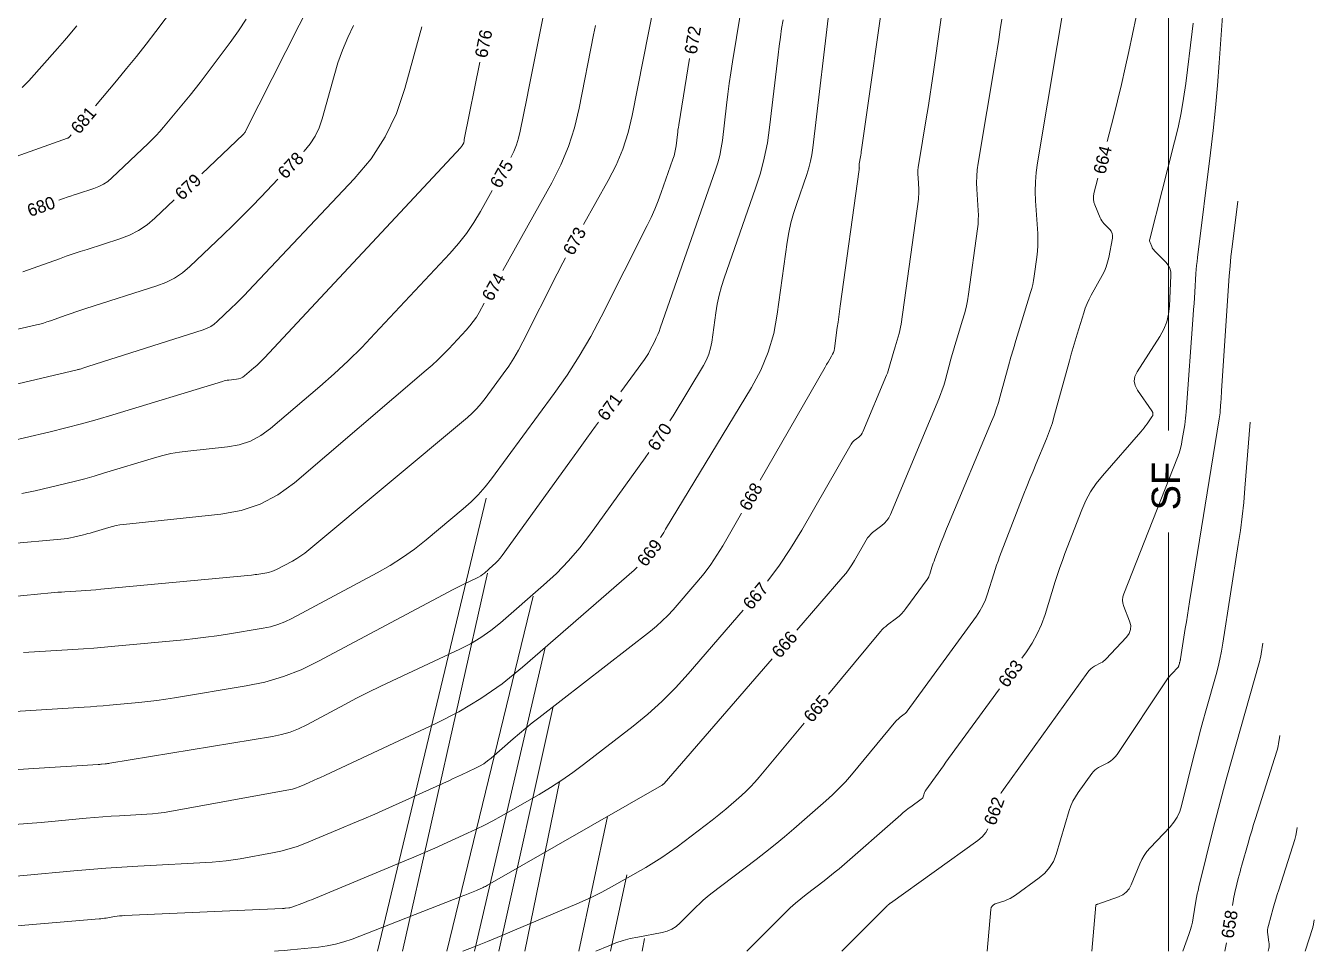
# Model space of a CAD drawing. Extents: x 9956 to 12723, y 9559 to 10903.
# Drawn here: x 12108 to 12721, y 9571 to 10012 of the extents above; entities that cross this region are included whole.
import ezdxf
from ezdxf.enums import TextEntityAlignment as Align

# ---------------------------------------------------------------- set-up
doc = ezdxf.new("R2010")
doc.units = 0
doc.header["$MEASUREMENT"] = 0
for name, color, linetype, lineweight in [('A-DOOR-IDEN', 7, 'Continuous', 0), ('A-SITE-CARS', 7, 'Continuous', 0), ('A-SITE-EXJT', 7, 'Continuous', 0), ('G-ANNO-BRDR', 7, 'Continuous', 0), ('PROJECT AREA', 7, 'Continuous', 0)]:
    doc.layers.add(name, color=color, linetype=linetype, lineweight=lineweight)
doc.styles.add('Style-Font 001', font='Font 001.shx')

msp = doc.modelspace()

# ---------------------------------------------------------------- linework, layer by layer
at = {"layer": 'A-DOOR-IDEN', "color": 43, "linetype": 'Continuous', "lineweight": 0}
for p, q in [((12307.98, 9571.11), (12349.15, 9740.12)), ((12393.63, 9607.46), (12385.95, 9571.11))]:
    msp.add_line(p, q, dxfattribs=at)
at = {"layer": 'A-SITE-CARS', "color": 7, "linetype": 'Continuous', "lineweight": 0}
for p, q in [((12651.47, 10185.32), (12651.47, 9819.06)), ((12651.47, 9770.45), (12651.47, 9571.11))]:
    msp.add_line(p, q, dxfattribs=at)
at = {"layer": 'A-SITE-EXJT', "color": 43, "linetype": 'Continuous', "lineweight": 0}
for p, q in [((12274.97, 9571.11), (12326.72, 9786.8)), ((12286.84, 9571.11), (12327.42, 9751.12)), ((12354.86, 9715.75), (12321.21, 9571.11)), ((12358.7, 9687.66), (12332.84, 9571.11)), ((12345.13, 9571.11), (12361.66, 9651.72)), ((12370.81, 9571.11), (12384.56, 9635.3)), ((12402.15, 9577.24), (12401.05, 9571.11))]:
    msp.add_line(p, q, dxfattribs=at)
at = {"layer": 'G-ANNO-BRDR', "color": 43, "linetype": 'Continuous', "lineweight": 0, "flags": 128}
for points in [[(12140.85, 9973.58), (12150.85, 9985.48), (12155.63, 9991.23), (12160.33, 9997.05), (12164.95, 10002.93), (12169.5, 10008.88), (12209.09, 10061.34)], [(12257.06, 10050.27), (12212.02, 9961.1), (12211.97, 9961), (12211.91, 9960.9), (12211.85, 9960.81), (12211.79, 9960.71), (12211.55, 9960.39), (12211.51, 9960.34), (12211.47, 9960.29), (12211.43, 9960.24), (12211.39, 9960.19), (12211.25, 9960.04), (12211.22, 9960), (12211.19, 9959.97), (12211.16, 9959.94), (12211.13, 9959.91), (12191.36, 9941.16)], [(12622.32, 9956.52), (12625.29, 9968.13), (12627.24, 9975.93), (12629.11, 9983.75), (12630.91, 9991.59), (12632.62, 9999.44), (12641.42, 10040.78)], [(12409.2, 10034.89), (12396.2, 9968.87), (12394.28, 9960.81), (12391.75, 9952.97), (12388.6, 9945.35), (12384.83, 9937.96), (12373.12, 9917.06)], [(12517.66, 10038.47), (12505.42, 9952.58), (12505.3, 9951.75), (12505.18, 9950.92), (12505.04, 9950.09), (12504.91, 9949.26), (12504.35, 9945.91), (12504.31, 9945.64), (12504.29, 9945.38), (12504.29, 9945.12), (12504.3, 9944.85), (12504.35, 9943.99), (12504.36, 9943.8), (12504.35, 9943.62), (12504.34, 9943.43), (12504.32, 9943.25), (12495.28, 9878.24), (12494.92, 9875.69), (12494.57, 9873.13), (12494.22, 9870.57), (12493.86, 9868.02), (12492.5, 9858.09), (12492.31, 9857.11), (12492.03, 9856.16), (12491.65, 9855.24), (12491.18, 9854.36), (12489.47, 9851.53), (12489.11, 9850.92), (12488.74, 9850.32), (12488.39, 9849.71), (12488.03, 9849.09), (12457.19, 9795.3)], [(12546.5, 10037.9), (12539.48, 9988.63), (12538.7, 9983.32), (12537.9, 9978.01), (12537.06, 9972.71), (12536.2, 9967.41), (12532.63, 9946.05), (12532.4, 9944.37), (12532.27, 9942.7), (12532.23, 9941.02), (12532.29, 9939.33), (12532.64, 9933.81), (12532.68, 9932.63), (12532.67, 9931.45), (12532.59, 9930.28), (12532.46, 9929.1), (12524.19, 9869.65), (12523.94, 9868.12), (12523.64, 9866.6), (12523.27, 9865.1), (12522.84, 9863.61), (12521.35, 9858.76), (12521.04, 9857.72), (12520.73, 9856.68), (12520.43, 9855.63), (12520.14, 9854.59), (12518.76, 9849.54), (12518.45, 9848.47), (12518.11, 9847.4), (12517.72, 9846.35), (12517.31, 9845.31), (12506.02, 9818.38), (12505.66, 9817.65), (12505.21, 9816.98), (12504.68, 9816.38), (12504.06, 9815.84), (12501.91, 9814.19), (12501.47, 9813.81), (12501.08, 9813.4), (12500.72, 9812.96), (12500.41, 9812.47), (12476.91, 9771.47), (12471.67, 9762.83), (12466.04, 9754.47), (12460.63, 9747.22)], [(12449.6, 10028.36), (12444.02, 9994.4), (12443.21, 9989.28), (12442.46, 9984.15), (12441.77, 9979.02), (12441.14, 9973.87), (12439.18, 9957.06), (12438.66, 9953.48), (12437.95, 9949.94), (12437.04, 9946.45), (12435.94, 9943.01), (12409.58, 9867.71), (12409.01, 9866.14), (12408.38, 9864.6), (12407.7, 9863.08), (12406.98, 9861.57), (12404.52, 9856.7), (12403.97, 9855.67), (12403.39, 9854.67), (12402.76, 9853.69), (12402.08, 9852.73), (12390.87, 9837.46)], [(12571.7, 9646.23), (12571.86, 9646.53), (12572.93, 9648.15), (12613.05, 9703.95), (12613.72, 9704.79), (12614.48, 9705.53), (12615.31, 9706.17), (12616.23, 9706.73), (12619.36, 9708.38), (12620.02, 9708.76), (12620.63, 9709.19), (12621.21, 9709.67), (12621.75, 9710.2), (12631.54, 9720.6), (12632.82, 9722.34), (12633.49, 9724.2), (12633.55, 9726.17), (12633, 9728.25), (12630.2, 9735.26), (12629.76, 9736.76), (12629.6, 9738.26), (12629.75, 9739.76), (12630.19, 9741.27), (12655.76, 9806.19), (12656.51, 9808.25), (12657.14, 9810.35), (12657.67, 9812.48), (12658.08, 9814.63), (12659.23, 9821.73), (12659.46, 9823.25), (12659.65, 9824.78), (12659.82, 9826.31), (12659.94, 9827.85), (12663.27, 9873.94), (12663.46, 9876.65), (12663.65, 9879.37), (12663.84, 9882.08), (12664.01, 9884.8), (12664.59, 9893.67), (12664.73, 9895.58), (12664.89, 9897.47), (12665.08, 9899.37), (12665.3, 9901.26), (12671.46, 9951.13), (12672.71, 9961.82), (12673.83, 9972.53), (12674.81, 9983.25), (12675.65, 9993.98), (12678.24, 10029.62)], [(12409.69, 9768.12), (12410.33, 9769.06), (12411.26, 9770.5), (12412.16, 9771.96), (12453, 9839.48), (12457.43, 9847.7), (12460.96, 9856.25), (12463.59, 9865.11), (12465.32, 9874.29), (12470.05, 9908.69), (12470.79, 9913.26), (12471.76, 9917.77), (12472.95, 9922.22), (12474.37, 9926.62), (12479.37, 9940.91), (12480.36, 9943.99), (12481.17, 9947.11), (12481.8, 9950.27), (12482.27, 9953.47), (12490.6, 10024.82)], [(12572.12, 10014.76), (12571.42, 10009.92), (12570.68, 10005.09), (12569.92, 10000.26), (12569.13, 9995.44), (12560.92, 9946.18), (12560.49, 9943.1), (12560.25, 9940.01), (12560.18, 9936.91), (12560.28, 9933.8), (12560.92, 9923.64), (12561, 9921.46), (12560.98, 9919.29), (12560.84, 9917.12), (12560.59, 9914.95), (12556.26, 9883.8), (12555.76, 9880.67), (12555.14, 9877.57), (12554.39, 9874.49), (12553.51, 9871.44), (12550.46, 9861.53), (12549.82, 9859.4), (12549.19, 9857.27), (12548.58, 9855.14), (12547.98, 9852.99), (12545.17, 9842.68), (12544.53, 9840.48), (12543.82, 9838.3), (12543.04, 9836.15), (12542.19, 9834.03), (12519.11, 9778.94), (12518.36, 9777.44), (12517.45, 9776.07), (12516.36, 9774.84), (12515.1, 9773.74), (12510.7, 9770.36), (12509.8, 9769.6), (12508.99, 9768.76), (12508.27, 9767.84), (12507.63, 9766.85), (12502.04, 9757.1), (12500.8, 9755.05), (12499.46, 9753.06), (12498.02, 9751.14), (12496.5, 9749.28), (12474.59, 9723.97)], [(12296.14, 10011.12), (12288.08, 9981.7), (12284.06, 9969.83), (12278.69, 9958.71), (12271.98, 9948.34), (12263.93, 9938.73), (12213.63, 9885.44), (12211.66, 9883.37), (12209.65, 9881.33), (12207.61, 9879.32), (12205.55, 9877.33), (12198.76, 9870.9), (12197.25, 9869.62), (12195.63, 9868.53), (12193.89, 9867.63), (12192.04, 9866.92), (12137.22, 9849.4), (12136.71, 9849.24), (12136.19, 9849.08), (12135.68, 9848.92), (12135.17, 9848.76), (12133.49, 9848.25), (12133.14, 9848.15), (12132.77, 9848.05), (12132.41, 9847.95), (12132.05, 9847.86), (12067.36, 9832.55)], [(12131.97, 10011.66), (12127.05, 10005.8), (12125.99, 10004.55), (12124.92, 10003.3), (12123.84, 10002.07), (12122.75, 10000.84), (12109, 9985.35), (12105.91, 9982.25)], [(12263.59, 10011.83), (12260.82, 10005.99), (12258.36, 10000.03), (12256.19, 9993.96), (12254.33, 9987.77), (12248.73, 9967.35), (12247.3, 9963.11), (12245.38, 9959.14), (12242.99, 9955.44), (12240.11, 9952.01), (12239.86, 9951.74)], [(12334.62, 9895.22), (12357.97, 9936.91), (12362.29, 9945.39), (12365.91, 9954.13), (12368.82, 9963.13), (12371.02, 9972.4), (12377.89, 10007.27), (12378.77, 10011.75)], [(12581.63, 9710.57), (12583.88, 9713.65), (12586.65, 9717.81), (12589.06, 9722.15), (12591.1, 9726.68), (12592.77, 9731.39), (12597.61, 9747.08), (12598.68, 9750.44), (12599.8, 9753.77), (12600.98, 9757.08), (12602.22, 9760.38), (12610.27, 9781.25), (12612.17, 9785.61), (12614.43, 9789.76), (12617.05, 9793.69), (12620.02, 9797.41), (12638.28, 9818.31), (12639.07, 9819.25), (12639.85, 9820.21), (12640.59, 9821.18), (12641.31, 9822.18), (12643.63, 9825.47), (12644, 9826.18), (12644.12, 9826.89), (12644, 9827.59), (12643.63, 9828.3), (12636.71, 9838.25), (12635.59, 9840.39), (12635.19, 9842.54), (12635.51, 9844.71), (12636.55, 9846.89), (12647.37, 9863.77), (12649.25, 9867.15), (12650.64, 9870.68), (12651.54, 9874.37), (12651.97, 9878.21), (12652.63, 9892.73), (12652.54, 9894.54), (12652.1, 9896.21), (12651.31, 9897.75), (12650.16, 9899.16), (12644.87, 9904.52), (12644.46, 9904.98), (12644.09, 9905.47), (12643.78, 9905.99), (12643.52, 9906.55), (12642.73, 9908.42), (12642.6, 9908.82), (12642.54, 9909.23), (12642.54, 9909.64), (12642.61, 9910.06), (12654.44, 9956.32), (12656.09, 9963.2), (12657.51, 9970.12), (12658.71, 9977.09), (12659.69, 9984.1), (12662.75, 10008.86), (12663.22, 10012.89)], [(12323.73, 9994.28), (12316.34, 9957.46), (12316.3, 9957.27), (12316.27, 9957.08), (12316.23, 9956.89), (12316.19, 9956.7), (12316.07, 9956.08), (12316.04, 9955.95), (12316, 9955.82), (12315.94, 9955.7), (12315.88, 9955.58), (12315.32, 9954.57), (12315.19, 9954.36), (12315.05, 9954.15), (12314.9, 9953.96), (12314.74, 9953.77), (12221.22, 9853.61), (12220.02, 9852.36), (12218.78, 9851.15), (12217.52, 9849.97), (12216.22, 9848.83), (12211.75, 9845.01), (12210.87, 9844.37), (12209.94, 9843.88), (12208.93, 9843.54), (12207.86, 9843.35), (12204.27, 9842.97), (12203.5, 9842.88), (12202.74, 9842.74), (12201.99, 9842.57), (12201.24, 9842.36), (12149.02, 9826.47), (12141.62, 9824.28), (12134.18, 9822.21), (12126.71, 9820.25), (12119.2, 9818.41), (12094.64, 9812.6)], [(12106.59, 9713.24), (12130.01, 9714.7), (12135.03, 9715.03), (12140.04, 9715.41), (12145.05, 9715.82), (12150.06, 9716.27), (12182.98, 9719.38), (12188.18, 9719.92), (12193.36, 9720.54), (12198.54, 9721.26), (12203.7, 9722.07), (12220.54, 9724.85), (12224.1, 9725.59), (12227.57, 9726.61), (12230.93, 9727.91), (12234.21, 9729.49), (12274.91, 9751.22), (12281.03, 9754.69), (12286.95, 9758.46), (12292.67, 9762.54), (12298.18, 9766.91), (12315.86, 9781.69), (12319.54, 9784.96), (12323.01, 9788.43), (12326.26, 9792.11), (12329.29, 9795.99), (12359.07, 9836.53), (12365.26, 9845.33), (12371.07, 9854.37), (12376.49, 9863.65), (12381.54, 9873.15), (12403.4, 9916.51), (12405.27, 9920.38), (12407.01, 9924.31), (12408.63, 9928.28), (12410.11, 9932.32), (12415.66, 9948.16), (12416.16, 9949.72), (12416.57, 9951.31), (12416.89, 9952.91), (12417.13, 9954.53), (12417.75, 9959.87), (12417.89, 9961.01), (12418.04, 9962.15), (12418.21, 9963.29), (12418.39, 9964.43), (12423.57, 9995.98)], [(12067.36, 9936.72), (12127.53, 9958.13), (12127.57, 9958.14), (12127.61, 9958.16), (12127.65, 9958.17), (12127.69, 9958.18), (12127.82, 9958.22), (12127.84, 9958.23), (12127.87, 9958.25), (12127.89, 9958.26), (12127.91, 9958.28), (12128.17, 9958.53), (12128.22, 9958.58), (12128.28, 9958.63), (12128.33, 9958.69), (12128.38, 9958.75), (12129.26, 9959.8)], [(12227.51, 9938.65), (12219.6, 9930.28), (12215.18, 9925.65), (12210.69, 9921.09), (12206.14, 9916.59), (12201.52, 9912.15), (12185.66, 9897.11), (12182.13, 9894.11), (12178.33, 9891.57), (12174.27, 9889.47), (12169.94, 9887.82), (12136.16, 9877.02), (12133.82, 9876.26), (12131.49, 9875.49), (12129.17, 9874.69), (12126.85, 9873.88), (12119.3, 9871.19), (12117.67, 9870.64), (12116.03, 9870.13), (12114.38, 9869.67), (12112.71, 9869.26), (12056.51, 9856.21)], [(12378.91, 9571.11), (12385.12, 9573.73), (12388.47, 9575.04), (12391.88, 9576.17), (12395.35, 9577.11), (12398.87, 9577.87), (12410.46, 9580.06), (12412.85, 9580.69), (12415.08, 9581.66), (12417.12, 9582.95), (12419, 9584.57), (12426.7, 9592.27), (12428.38, 9593.89), (12430.1, 9595.45), (12431.88, 9596.95), (12433.72, 9598.39), (12455.2, 9614.7), (12459.77, 9618.24), (12464.28, 9621.85), (12468.73, 9625.54), (12473.11, 9629.3), (12488.41, 9642.68), (12491.63, 9645.61), (12494.73, 9648.66), (12497.7, 9651.82), (12500.55, 9655.11), (12521.79, 9680.59), (12522.26, 9681.12), (12522.76, 9681.62), (12523.29, 9682.1), (12523.85, 9682.54), (12525.72, 9683.94), (12526.1, 9684.25), (12526.46, 9684.59), (12526.8, 9684.95), (12527.11, 9685.35), (12560.06, 9730.57), (12561.73, 9733.09), (12563.19, 9735.71), (12564.42, 9738.45), (12565.43, 9741.29), (12568.36, 9750.78), (12569, 9752.81), (12569.68, 9754.82), (12570.39, 9756.83), (12571.14, 9758.82), (12582.69, 9788.76), (12584.11, 9792.39), (12585.55, 9796.01), (12587.02, 9799.62), (12588.51, 9803.23), (12593.43, 9814.97), (12594.45, 9817.51), (12595.38, 9820.07), (12596.22, 9822.66), (12596.98, 9825.27), (12604.31, 9852.13), (12605.18, 9855.3), (12606.09, 9858.47), (12607.02, 9861.63), (12607.98, 9864.78), (12611.14, 9875.05), (12611.87, 9877.23), (12612.72, 9879.36), (12613.67, 9881.45), (12614.74, 9883.48), (12619.94, 9892.83), (12620.97, 9894.86), (12621.83, 9896.95), (12622.51, 9899.11), (12623.03, 9901.33), (12624.82, 9910.61), (12624.91, 9911.76), (12624.73, 9912.82), (12624.29, 9913.81), (12623.57, 9914.71), (12620.8, 9917.52), (12620.24, 9918.14), (12619.74, 9918.81), (12619.31, 9919.53), (12618.95, 9920.29), (12616.39, 9926.4), (12615.95, 9927.72), (12615.74, 9929.06), (12615.75, 9930.41), (12615.99, 9931.78), (12617.86, 9939.08)], [(12178.3, 9928.77), (12169.1, 9920.06), (12165.34, 9916.86), (12161.3, 9914.15), (12156.97, 9911.91), (12152.36, 9910.16), (12136.84, 9905.2), (12133.52, 9904.12), (12130.21, 9903.02), (12126.9, 9901.89), (12123.61, 9900.73), (12106.22, 9894.54)], [(12684.46, 9928.1), (12681.79, 9906.47), (12681.25, 9901.83), (12680.78, 9897.19), (12680.38, 9892.54), (12680.04, 9887.88), (12676.8, 9837.93), (12676.71, 9836.6), (12676.62, 9835.28), (12676.53, 9833.95), (12676.43, 9832.63), (12676.12, 9828.3), (12676.05, 9827.37), (12675.95, 9826.45), (12675.83, 9825.52), (12675.69, 9824.6), (12661.54, 9737.43), (12661.02, 9734.25), (12660.51, 9731.06), (12660.01, 9727.88), (12659.51, 9724.69), (12657.25, 9710.26), (12657.21, 9710.04), (12657.17, 9709.82), (12657.12, 9709.6), (12657.06, 9709.39), (12656.86, 9708.68), (12656.82, 9708.53), (12656.78, 9708.38), (12656.74, 9708.23), (12656.7, 9708.08), (12656.46, 9707.12), (12656.4, 9706.92), (12656.32, 9706.74), (12656.21, 9706.56), (12656.07, 9706.4), (12653.04, 9703.21), (12652.41, 9702.51), (12651.81, 9701.79), (12651.24, 9701.05), (12650.7, 9700.27), (12627.03, 9664.81), (12626.12, 9663.61), (12625.08, 9662.55), (12623.92, 9661.63), (12622.63, 9660.84), (12618.22, 9658.51), (12617.31, 9657.97), (12616.48, 9657.33), (12615.74, 9656.6), (12615.08, 9655.78), (12608.49, 9646.62), (12607.17, 9644.61), (12606.02, 9642.52), (12605.06, 9640.33), (12604.27, 9638.06), (12597.98, 9617.16), (12596.7, 9613.85), (12594.94, 9610.89), (12592.71, 9608.26), (12590, 9605.98), (12578.61, 9597.79), (12577.41, 9596.99), (12576.17, 9596.29), (12574.87, 9595.68), (12573.53, 9595.16), (12569.07, 9593.6), (12568.22, 9593.19), (12567.59, 9592.6), (12567.18, 9591.85), (12566.98, 9590.92), (12565.21, 9571.11)], [(12364.51, 9901.25), (12363.22, 9898.79), (12360.57, 9893.6), (12344.21, 9861.16), (12342.13, 9857.22), (12339.88, 9853.38), (12337.47, 9849.64), (12334.91, 9846), (12326.28, 9834.25), (12324.36, 9831.79), (12322.31, 9829.47), (12320.12, 9827.27), (12317.79, 9825.2), (12242.32, 9762.12), (12240.48, 9760.65), (12238.56, 9759.29), (12236.58, 9758.03), (12234.53, 9756.86), (12226.96, 9752.82), (12225.87, 9752.29), (12224.75, 9751.86), (12223.59, 9751.52), (12222.41, 9751.28), (12218.49, 9750.63), (12217.64, 9750.5), (12216.8, 9750.38), (12215.95, 9750.28), (12215.11, 9750.19), (12143.31, 9743.41), (12140.96, 9743.2), (12138.61, 9743.01), (12136.26, 9742.83), (12133.91, 9742.68), (12126.22, 9742.2), (12124.57, 9742.09), (12122.92, 9741.96), (12121.28, 9741.82), (12119.63, 9741.67), (12048.05, 9734.67)], [(12050.35, 9760.63), (12124.36, 9767.26), (12125.86, 9767.42), (12127.35, 9767.63), (12128.83, 9767.9), (12130.31, 9768.22), (12135.11, 9769.36), (12136.14, 9769.61), (12137.16, 9769.88), (12138.18, 9770.16), (12139.19, 9770.46), (12147.15, 9772.88), (12148.87, 9773.36), (12150.6, 9773.75), (12152.34, 9774.06), (12154.11, 9774.29), (12200.47, 9779.11), (12210.11, 9780.83), (12219.17, 9783.91), (12227.65, 9788.35), (12235.54, 9794.15), (12298.23, 9847.65), (12301.03, 9850.1), (12303.76, 9852.63), (12306.41, 9855.24), (12308.99, 9857.93), (12317.29, 9866.82), (12319.01, 9868.78), (12320.6, 9870.82), (12322.07, 9872.96), (12323.4, 9875.19), (12325.83, 9879.52)], [(12380.22, 9822.95), (12378.79, 9821), (12374.7, 9815.39), (12370.62, 9809.77), (12366.55, 9804.14), (12334.38, 9759.47), (12333.39, 9758.17), (12332.33, 9756.93), (12331.19, 9755.76), (12329.99, 9754.65), (12325.95, 9751.13), (12325.06, 9750.41), (12324.13, 9749.76), (12323.15, 9749.17), (12322.13, 9748.65), (12316.13, 9745.85), (12314.85, 9745.24), (12313.58, 9744.61), (12312.31, 9743.97), (12311.06, 9743.31), (12246.99, 9709.11), (12238.73, 9705.12), (12230.22, 9701.84), (12221.47, 9699.26), (12212.48, 9697.4), (12178.44, 9691.77), (12174.2, 9691.11), (12169.95, 9690.52), (12165.69, 9690.01), (12161.42, 9689.57), (12147.46, 9688.25), (12144.47, 9687.98), (12141.47, 9687.73), (12138.48, 9687.51), (12135.48, 9687.31), (12071.78, 9683.34)], [(12448.24, 9779.69), (12439.32, 9764.12), (12436.57, 9759.58), (12433.61, 9755.18), (12430.44, 9750.94), (12427.06, 9746.84), (12415.68, 9733.69), (12413.18, 9730.94), (12410.56, 9728.32), (12407.8, 9725.84), (12404.92, 9723.49), (12351.79, 9682.22), (12348.7, 9679.78), (12345.63, 9677.29), (12342.61, 9674.77), (12339.61, 9672.2), (12329.13, 9663.08), (12327.39, 9661.67), (12325.56, 9660.38), (12323.64, 9659.23), (12321.64, 9658.21), (12314.96, 9655.09), (12313.53, 9654.42), (12312.1, 9653.76), (12310.66, 9653.11), (12309.22, 9652.45), (12278.99, 9638.78), (12273.74, 9636.43), (12268.47, 9634.12), (12263.17, 9631.86), (12257.86, 9629.64), (12240.49, 9622.46), (12236.73, 9621.02), (12232.92, 9619.79), (12229.05, 9618.76), (12225.11, 9617.93), (12209.66, 9615.1), (12206.34, 9614.55), (12203.01, 9614.1), (12199.67, 9613.75), (12196.32, 9613.51), (12160.88, 9611.55), (12153.29, 9611.1), (12145.7, 9610.58), (12138.12, 9609.99), (12130.54, 9609.33), (12058.44, 9602.77)], [(12102.28, 9631.42), (12108.59, 9631.91), (12114.89, 9632.46), (12136.4, 9634.42), (12140.35, 9634.76), (12144.31, 9635.07), (12148.26, 9635.34), (12152.22, 9635.58), (12165.16, 9636.29), (12167.92, 9636.49), (12170.68, 9636.77), (12173.43, 9637.14), (12176.16, 9637.6), (12233.67, 9648.14), (12234.59, 9648.33), (12235.5, 9648.57), (12236.39, 9648.86), (12237.27, 9649.2), (12240.11, 9650.37), (12240.72, 9650.63), (12241.33, 9650.89), (12241.93, 9651.15), (12242.53, 9651.42), (12246.69, 9653.3), (12247.58, 9653.7), (12248.46, 9654.11), (12249.35, 9654.52), (12250.24, 9654.93), (12302.73, 9679.45), (12313.74, 9685.06), (12324.28, 9691.4), (12334.35, 9698.47), (12343.96, 9706.25), (12397.12, 9752.51), (12398.66, 9753.94)], [(12449.09, 9733.4), (12422.96, 9703.2), (12416.84, 9696.47), (12410.41, 9690.06), (12403.67, 9683.98), (12396.63, 9678.22), (12373.1, 9659.95), (12368, 9656.13), (12362.77, 9652.49), (12357.42, 9649.04), (12351.94, 9645.77), (12333.83, 9635.39), (12329.93, 9633.21), (12325.98, 9631.13), (12321.97, 9629.15), (12317.92, 9627.25), (12302.35, 9620.21), (12299.01, 9618.72), (12295.65, 9617.25), (12292.28, 9615.81), (12288.9, 9614.39), (12243.54, 9595.65), (12242.43, 9595.2), (12241.32, 9594.75), (12240.2, 9594.3), (12239.08, 9593.87), (12234.79, 9592.2), (12234.32, 9592.03), (12233.84, 9591.9), (12233.35, 9591.8), (12232.85, 9591.73), (12231.22, 9591.57), (12230.87, 9591.54), (12230.52, 9591.51), (12230.17, 9591.49), (12229.82, 9591.47), (12154.67, 9588.09), (12153.46, 9588.02), (12152.24, 9587.91), (12151.03, 9587.76), (12149.83, 9587.58), (12145.89, 9586.93), (12145.05, 9586.8), (12144.2, 9586.68), (12143.35, 9586.58), (12142.5, 9586.5), (12062.49, 9579.72)], [(12658.25, 9571.11), (12661.15, 9579.05), (12661.81, 9581), (12662.38, 9582.97), (12662.86, 9584.96), (12663.24, 9586.98), (12664.56, 9594.97), (12664.86, 9596.68), (12665.2, 9598.38), (12665.56, 9600.07), (12665.96, 9601.76), (12672.95, 9629.97), (12674.47, 9636), (12676.04, 9642.03), (12677.66, 9648.04), (12679.32, 9654.04), (12694.65, 9708.37), (12694.93, 9709.43), (12695.18, 9710.49), (12695.39, 9711.56), (12695.58, 9712.63), (12696.36, 9717.68)], [(12462.81, 9710.36), (12411.46, 9651), (12411.35, 9650.89), (12411.24, 9650.78), (12411.13, 9650.68), (12411.01, 9650.58), (12410.6, 9650.26), (12410.52, 9650.2), (12410.43, 9650.14), (12410.34, 9650.08), (12410.24, 9650.02), (12327.38, 9602.52), (12326.87, 9602.24), (12326.36, 9601.97), (12325.84, 9601.71), (12325.31, 9601.47), (12323.59, 9600.68), (12323.22, 9600.52), (12322.84, 9600.36), (12322.47, 9600.2), (12322.09, 9600.04), (12318.21, 9598.43), (12317.37, 9598.09), (12316.54, 9597.75), (12315.7, 9597.42), (12314.86, 9597.09), (12262.91, 9576.88), (12259.03, 9575.51), (12255.09, 9574.42), (12251.08, 9573.61), (12247, 9573.06), (12233.58, 9571.72), (12230.71, 9571.46), (12227.83, 9571.23), (12226.04, 9571.11)], [(12450.75, 9571.11), (12469.14, 9589.49), (12471.5, 9591.77), (12473.93, 9593.97), (12476.44, 9596.08), (12479.01, 9598.1), (12487.55, 9604.59), (12489.37, 9606), (12491.16, 9607.43), (12492.93, 9608.9), (12494.68, 9610.4), (12524.05, 9636.08), (12525.22, 9637.07), (12526.41, 9638.04), (12527.62, 9638.98), (12528.85, 9639.89), (12533.85, 9643.48), (12534.22, 9643.79), (12534.53, 9644.15), (12534.77, 9644.56), (12534.95, 9645.02), (12535.42, 9646.59), (12535.54, 9646.92), (12535.68, 9647.23), (12535.84, 9647.54), (12536.03, 9647.83), (12541.85, 9655.91), (12543.1, 9657.65), (12544.35, 9659.38), (12545.6, 9661.11), (12546.85, 9662.83), (12571.04, 9696.02)], [(12704.53, 9673.81), (12703.9, 9669.78), (12703.75, 9668.92), (12703.57, 9668.06), (12703.35, 9667.22), (12703.1, 9666.38), (12692.91, 9634.33), (12692, 9631.42), (12691.11, 9628.49), (12690.24, 9625.56), (12689.4, 9622.62), (12686.43, 9612.1), (12685.98, 9610.49), (12685.55, 9608.89), (12685.13, 9607.27), (12684.73, 9605.66), (12683.42, 9600.38), (12683.15, 9599.25), (12682.9, 9598.11), (12682.68, 9596.97), (12682.48, 9595.82), (12681.99, 9592.87)], [(12495.97, 9571.11), (12517.45, 9592.58), (12517.51, 9592.64), (12517.57, 9592.7), (12517.64, 9592.75), (12517.7, 9592.8), (12517.93, 9592.97), (12517.97, 9593.01), (12518.02, 9593.05), (12518.07, 9593.08), (12518.11, 9593.12), (12518.69, 9593.63), (12518.82, 9593.74), (12518.94, 9593.84), (12519.08, 9593.94), (12519.21, 9594.04), (12560.74, 9623.88), (12562.83, 9625.64), (12564.55, 9627.66), (12565.56, 9629.37)], [(12712.7, 9629.94), (12712.23, 9626.92), (12712.11, 9626.27), (12711.98, 9625.63), (12711.81, 9625), (12711.63, 9624.37), (12703.98, 9600.34), (12703.3, 9598.15), (12702.63, 9595.96), (12701.98, 9593.76), (12701.35, 9591.55), (12699.05, 9583.39), (12698.81, 9582.32), (12698.68, 9581.24), (12698.67, 9580.16), (12698.78, 9579.07), (12699.34, 9575.49), (12699.42, 9574.73), (12699.42, 9573.97), (12699.35, 9573.21), (12699.2, 9572.46), (12698.87, 9571.11)], [(12716.58, 9571.11), (12720.15, 9582.36), (12720.28, 9582.78), (12720.39, 9583.2), (12720.48, 9583.63), (12720.55, 9584.06), (12720.87, 9586.08)], [(12679.04, 9575.11), (12678.38, 9571.11)]]:
    msp.add_lwpolyline(points, dxfattribs=at)
at = {"layer": 'PROJECT AREA', "color": 43, "linetype": 'Continuous', "lineweight": 0, "flags": 128}
for points in [[(12358.65, 10039.93), (12349.88, 9996.23), (12348.92, 9991.44), (12347.97, 9986.65), (12347.02, 9981.86), (12346.07, 9977.07), (12342.99, 9961.42), (12342.2, 9958.11), (12341.17, 9954.9), (12339.87, 9951.78), (12338.44, 9948.96)], [(12603.29, 10030.79), (12589.2, 9946.32), (12588.58, 9941.83), (12588.22, 9937.33), (12588.12, 9932.81), (12588.28, 9928.28), (12589.25, 9912.75), (12589.36, 9909.93), (12589.32, 9907.12), (12589.14, 9904.31), (12588.83, 9901.51), (12587.55, 9892.37), (12587.24, 9890.42), (12586.86, 9888.49), (12586.39, 9886.57), (12585.85, 9884.68), (12580.07, 9865.92), (12578.85, 9861.9), (12577.66, 9857.86), (12576.51, 9853.82), (12575.38, 9849.77), (12571.44, 9835.32), (12570.55, 9832.24), (12569.56, 9829.2), (12568.46, 9826.19), (12567.27, 9823.21), (12546.79, 9774.34), (12545.92, 9772.22), (12545.06, 9770.1), (12544.21, 9767.98), (12543.38, 9765.85), (12540.29, 9757.84), (12539.92, 9756.86), (12539.57, 9755.87), (12539.23, 9754.88), (12538.92, 9753.88), (12537.9, 9750.6), (12537.66, 9749.91), (12537.36, 9749.25), (12537.01, 9748.61), (12536.6, 9748.01), (12526.56, 9734.22), (12525.56, 9732.95), (12524.47, 9731.76), (12523.3, 9730.66), (12522.04, 9729.64), (12517.78, 9726.45), (12516.89, 9725.74), (12516.05, 9724.99), (12515.25, 9724.19), (12514.5, 9723.33), (12489.62, 9693.5)], [(12212.51, 10014.76), (12208.83, 10009.15), (12204.91, 10003.69), (12190.54, 9984.65), (12188.24, 9981.65), (12185.9, 9978.67), (12183.52, 9975.73), (12181.1, 9972.82), (12173.15, 9963.35), (12171.42, 9961.35), (12169.63, 9959.4), (12167.79, 9957.5), (12165.89, 9955.65), (12148.52, 9939.18), (12146.62, 9937.57), (12144.58, 9936.2), (12142.4, 9935.07), (12140.08, 9934.19), (12132.25, 9931.69), (12130.58, 9931.14), (12128.91, 9930.59), (12127.24, 9930.02), (12125.58, 9929.43), (12123.4, 9928.66)], [(12468.03, 10014.48), (12467.37, 10010.33), (12466.76, 10006.17), (12466.2, 10002), (12465.69, 9997.82), (12461.65, 9963.26), (12460.59, 9955.9), (12459.12, 9948.63), (12457.26, 9941.45), (12455, 9934.36), (12440.02, 9891.57), (12438.71, 9887.49), (12437.6, 9883.37), (12436.71, 9879.19), (12436.02, 9874.97), (12434.11, 9861.08), (12433.56, 9858.16), (12432.72, 9855.33), (12431.6, 9852.61), (12430.18, 9849.99), (12415.67, 9826), (12414.16, 9823.55)], [(12329.65, 9933.26), (12324.07, 9923.3), (12320.87, 9917.95), (12317.36, 9912.83), (12313.55, 9907.93), (12309.43, 9903.25), (12273.81, 9865.09), (12267.5, 9858.53), (12261.02, 9852.15), (12254.36, 9845.96), (12247.53, 9839.96), (12224.05, 9819.93), (12219.46, 9816.55), (12214.52, 9813.97), (12209.25, 9812.17), (12203.63, 9811.18), (12184.74, 9809.21), (12180.71, 9808.69), (12176.72, 9807.99), (12172.77, 9807.09), (12168.86, 9806), (12144.54, 9798.6), (12140.12, 9797.29), (12135.67, 9796.05), (12131.2, 9794.88), (12126.72, 9793.78), (12112.03, 9790.31), (12108.88, 9789.62), (12105.7, 9789.05)], [(12614.94, 9571.11), (12616.89, 9592.99), (12616.91, 9593.1), (12616.96, 9593.18), (12617.04, 9593.25), (12617.14, 9593.3), (12617.51, 9593.43), (12617.59, 9593.46), (12617.67, 9593.49), (12617.75, 9593.51), (12617.83, 9593.54), (12627.78, 9597.04), (12629.75, 9597.96), (12631.41, 9599.21), (12632.74, 9600.8), (12633.75, 9602.72), (12637.83, 9612.7), (12638.79, 9614.78), (12639.93, 9616.75), (12641.25, 9618.6), (12642.75, 9620.33), (12652.24, 9630.32), (12654.11, 9632.55), (12655.64, 9634.97), (12656.85, 9637.56), (12657.72, 9640.34), (12663.77, 9664.75), (12665.09, 9669.98), (12666.44, 9675.2), (12667.84, 9680.4), (12669.29, 9685.59), (12674.13, 9702.78), (12675.12, 9706.48), (12675.99, 9710.19), (12676.75, 9713.94), (12677.39, 9717.71), (12684.74, 9764.72), (12685.72, 9771.39), (12686.57, 9778.08), (12687.3, 9784.78), (12687.9, 9791.5), (12690.41, 9822.89)], [(12404.24, 9808.54), (12402.43, 9805.97), (12376.38, 9769.8), (12371.34, 9763.2), (12365.93, 9756.92), (12360.18, 9750.96), (12354.07, 9745.33), (12333.52, 9727.45), (12329.01, 9723.79), (12324.28, 9720.47), (12319.32, 9717.49), (12314.15, 9714.85), (12281.96, 9699.82), (12276.29, 9697.12), (12270.66, 9694.35), (12265.06, 9691.51), (12259.5, 9688.59), (12241.4, 9678.93), (12237.47, 9677.03), (12233.42, 9675.46), (12229.25, 9674.24), (12224.97, 9673.35), (12147.64, 9660.56), (12147.1, 9660.48), (12146.55, 9660.4), (12146.01, 9660.34), (12145.46, 9660.28), (12143.67, 9660.11), (12143.29, 9660.08), (12142.9, 9660.04), (12142.52, 9660.02), (12142.14, 9659.99), (12108.91, 9657.92), (12101.79, 9657.48)], [(12478.1, 9679.67), (12456.61, 9653.9), (12454.64, 9651.62), (12452.58, 9649.43), (12450.43, 9647.32), (12448.2, 9645.29), (12440.78, 9638.8), (12439.18, 9637.42), (12437.55, 9636.08), (12435.9, 9634.76), (12434.23, 9633.46), (12417.6, 9620.84), (12414, 9618.19), (12410.31, 9615.67), (12406.54, 9613.28), (12402.68, 9611.02), (12385.29, 9601.18), (12381.53, 9599.13), (12377.72, 9597.18), (12373.86, 9595.35), (12369.94, 9593.63), (12340.22, 9581.11), (12333.84, 9578.44), (12327.44, 9575.82), (12321.03, 9573.25), (12315.58, 9571.11)]]:
    msp.add_lwpolyline(points, dxfattribs=at)

# ---------------------------------------------------------------- texts
at = {"layer": 'A-SITE-CARS', "color": 7, "linetype": 'Continuous', "lineweight": 0, "style": 'Style-Font 001'}
msp.add_text('SF', height=13.5, rotation=89.87763, dxfattribs=at).set_placement((12650.3, 9792.52), align=Align.MIDDLE_CENTER)
at = {"layer": 'G-ANNO-BRDR', "color": 43, "linetype": 'Continuous', "lineweight": 0, "style": 'Style-Font 001'}
for s, rotation, p in [('676', 78.65066, (12325.5, 10003.11)), ('672', 80.67267, (12425.03, 10004.86)), ('681', 49.94242, (12135.06, 9966.69)), ('664', 75.65579, (12620.09, 9947.8)), ('678', 46.65509, (12233.68, 9945.2)), ('679', 43.47596, (12184.83, 9934.96)), ('673', 61.41889, (12368.75, 9909.19)), ('674', 60.74884, (12330.22, 9887.37)), ('671', 53.71655, (12385.54, 9830.21)), ('668', 60.17404, (12452.72, 9787.49)), ('669', 52.11177, (12404.46, 9760.79)), ('667', 50.14013, (12454.94, 9740.24)), ('666', 49.13027, (12468.7, 9717.16)), ('663', 53.92499, (12576.33, 9703.3)), ('662', 69.99525, (12568.5, 9637.85)), ('658', 80.58631, (12680.52, 9583.99))]:
    msp.add_text(s, height=6, rotation=rotation, dxfattribs=at).set_placement(p, align=Align.MIDDLE_CENTER)
at = {"layer": 'PROJECT AREA', "color": 43, "linetype": 'Continuous', "lineweight": 0, "style": 'Style-Font 001'}
for s, rotation, p in [('675', 60.77988, (12334.05, 9941.11)), ('680', 19.58409, (12114.92, 9925.64)), ('670', 56.56095, (12409.32, 9815.96)), ('665', 50.18246, (12483.86, 9686.58))]:
    msp.add_text(s, height=6, rotation=rotation, dxfattribs=at).set_placement(p, align=Align.MIDDLE_CENTER)

doc.saveas('drawing.dxf')
